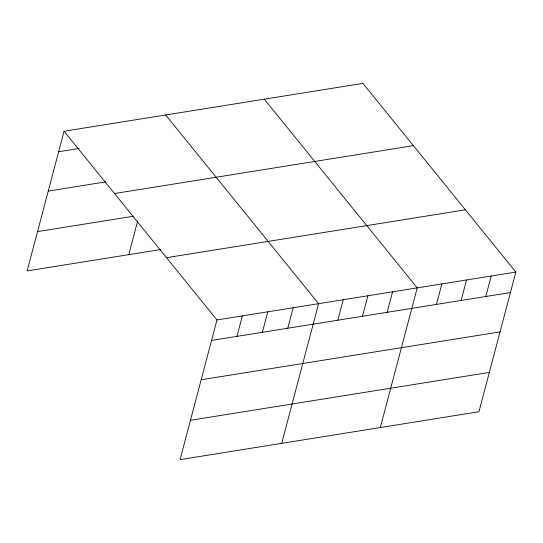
<?xml version="1.0" encoding="UTF-8"?>
<svg xmlns="http://www.w3.org/2000/svg" width="543" height="543" viewBox="0 0 543 543"><rect width="100%" height="100%" fill="white"/><g stroke="black" fill="none" stroke-linecap="round" stroke-linejoin="round"><path stroke-width="0.81" d="M64.054 131.257L216.976 319.949L180.072 459.622L478.946 411.743L515.85 272.07L362.928 83.378L64.054 131.257L27.15 270.93L160.823 249.515M128.766 254.653L137.644 221.055M236.965 336.368L242.382 315.883M262.371 332.302L267.787 311.811M287.776 328.23L293.193 307.738M281.695 443.339L318.592 303.673L165.669 114.98M337.834 320.214L343.251 299.722M362.493 316.264L367.91 295.772M387.152 312.313L392.569 291.822M380.317 427.545L417.221 287.871L264.298 99.179M436.463 304.413L441.88 283.921M461.122 300.462L466.539 279.971M485.781 296.512L491.191 276.02M58.637 151.748L79.129 148.47M48.246 191.082L105.613 181.891M114.519 193.525L413.393 145.646M37.542 231.603L133.422 216.243M166.511 257.681L465.385 209.802M216.976 319.949L515.85 272.07M211.566 340.441L510.434 292.562M201.175 379.767L500.042 331.888M190.464 420.289L489.338 372.41"/></g></svg>
